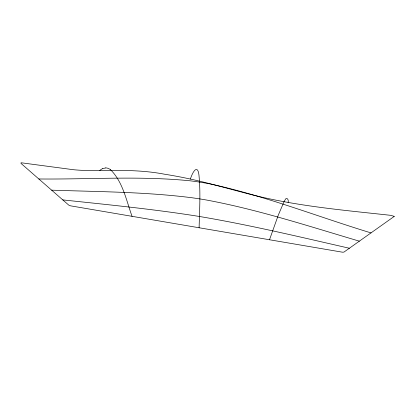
<?xml version="1.0" encoding="UTF-8"?>
<svg xmlns="http://www.w3.org/2000/svg" width="415" height="415" viewBox="0 0 415 415"><rect width="100%" height="100%" fill="white"/><g stroke="black" fill="none" stroke-linecap="round" stroke-linejoin="round"><path stroke-width="0.62" d="M199.107 227.819C199.522 211.079 200.58 194.262 199.179 177.537C198.386 163.935 193.447 169.636 190.361 179.067M269.485 239.818L278.315 215.089L284.047 201.68A293.773 17.845 -80.6 0 1 284.815 200.326C286.334 196.3 289.022 199.371 288.14 202.468M102.744 168.573L105.716 167.94M38.834 178.979C89.287 179.482 139.954 175.747 190.257 180.821A372.727 328.415 85.8 0 1 209.373 183.778C264.516 195.605 317.19 216.506 371.046 232.914M51.631 190.158C98.267 191.746 145.1 191.849 191.46 197.685A637.295 509.636 82.2 0 1 206.208 199.968C258.255 209.632 308.687 226.206 359.38 241.172M62.784 199.895C108.626 204.792 154.567 209.243 200.103 216.589C250.271 225.086 299.796 236.924 349.378 248.248M110.468 169.642C122.97 181.967 126.279 200.445 132.079 216.397M105.726 167.883A159.101 35.706 -76.1 0 1 110.457 169.688M99.771 170.482A86.118 19.842 -77.5 0 1 102.744 168.578M394.25 216.397L344.03 252.035L343.081 252.196A3.367 0.565 9.4 0 1 342.251 252.159L70.519 205.835L68.817 205.166L21.025 163.427L20.916 162.893A4.062 0.789 15 0 1 21.44 162.804L73.32 169.704A112.839 25.995 16.1 0 0 81.309 170.3C109.026 170.736 136.934 168.895 164.371 174.186A91.699 19.085 12.1 0 1 177.532 176.458C201.975 180.976 225.827 188.078 249.882 194.236C296.03 206.141 343.687 210.182 390.92 215.354L394.25 216.397"/></g></svg>
